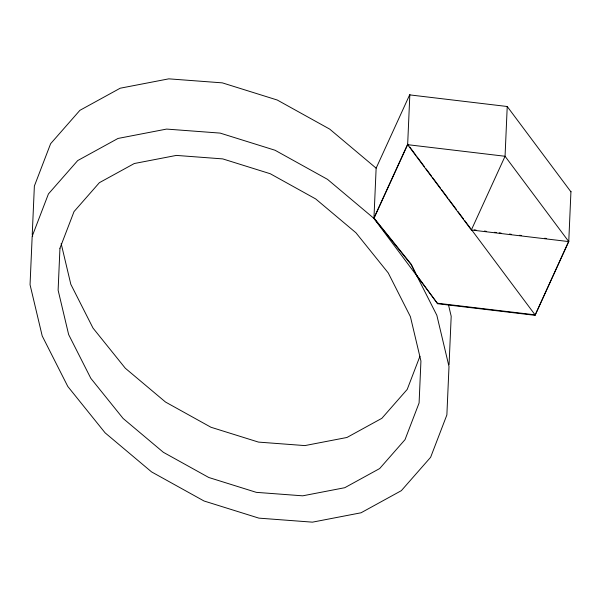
<?xml version="1.0" encoding="UTF-8"?>
<svg xmlns="http://www.w3.org/2000/svg" width="601" height="601" viewBox="0 0 601 601"><rect width="100%" height="100%" fill="white"/><g stroke="black" fill="none" stroke-linecap="round" stroke-linejoin="round"><path stroke-width="0.9" d="M373.942 218.403L327.485 179.338L275.025 150.242L220.146 133.099L166.597 129.08L118.006 138.448L77.702 160.572L48.426 193.943L32.176 236.291L30.05 284.724L42.205 335.944L67.8 386.466L105.1 432.833L151.565 471.898L204.024 500.994L258.896 518.137L312.452 522.156L361.036 512.788L401.34 490.664L430.624 457.293L446.874 414.945L449 366.512L436.844 315.292L411.249 264.778L373.942 218.403L376.136 168.167L409.844 94.44L407.651 144.676L373.942 218.403L437.641 303.73L535.048 315.322L568.756 241.594L570.95 191.358M416.914 275.964L411.264 264.305L373.965 217.938L407.673 144.202L408.785 145.705M437.641 303.73L416.936 275.491M449.067 364.709L451.193 316.276L448.421 304.594M409.822 94.905L507.229 106.505L505.058 156.268L471.349 229.995L568.756 241.594L505.058 156.268L407.651 144.676L471.349 229.995M535.048 315.322L568.779 241.121M419.949 356.235L407.215 389.41L381.86 418.319L346.95 437.475L304.88 445.589L258.498 442.103L210.974 427.258L165.545 402.061L125.309 368.233L93.005 328.071L70.828 284.326L61.167 243.585M474.151 229.86L476.007 230.078M484.361 231.077L486.217 231.295M494.563 232.286L496.418 232.512M499.198 232.842L501.054 233.06M509.408 234.052L511.263 234.277M519.61 235.269L521.465 235.494M544.656 238.251L546.512 238.469M437.663 303.257L535.07 314.849L471.372 229.529M376.136 168.167L329.679 129.102L277.219 100.006L222.34 82.863L168.791 78.844L120.2 88.212L79.895 110.336L50.619 143.707L34.37 186.055L32.244 234.488L32.672 236.283M507.229 106.505L570.927 191.824M409.905 147.2L416.05 155.434M417.169 156.929L424.434 166.657M426.109 168.904L431.698 176.386M432.818 177.888L440.638 188.361M441.758 189.863L447.903 198.097M449.022 199.592L456.287 209.321M457.962 211.567L463.551 219.049M464.663 220.544L470.816 228.778M59.95 248.258L58.117 290.2L68.642 334.562L90.811 378.314L123.115 418.469L163.352 452.298L208.78 477.495L256.304 492.347L302.686 495.825L344.756 487.712L379.667 468.555L405.021 439.654L419.092 402.978L420.933 361.036L410.408 316.674L388.238 272.929L355.935 232.767L315.698 198.939L270.27 173.742L222.746 158.897L176.363 155.411L134.286 163.525L99.383 182.681L74.028 211.59L59.95 248.258"/></g></svg>
